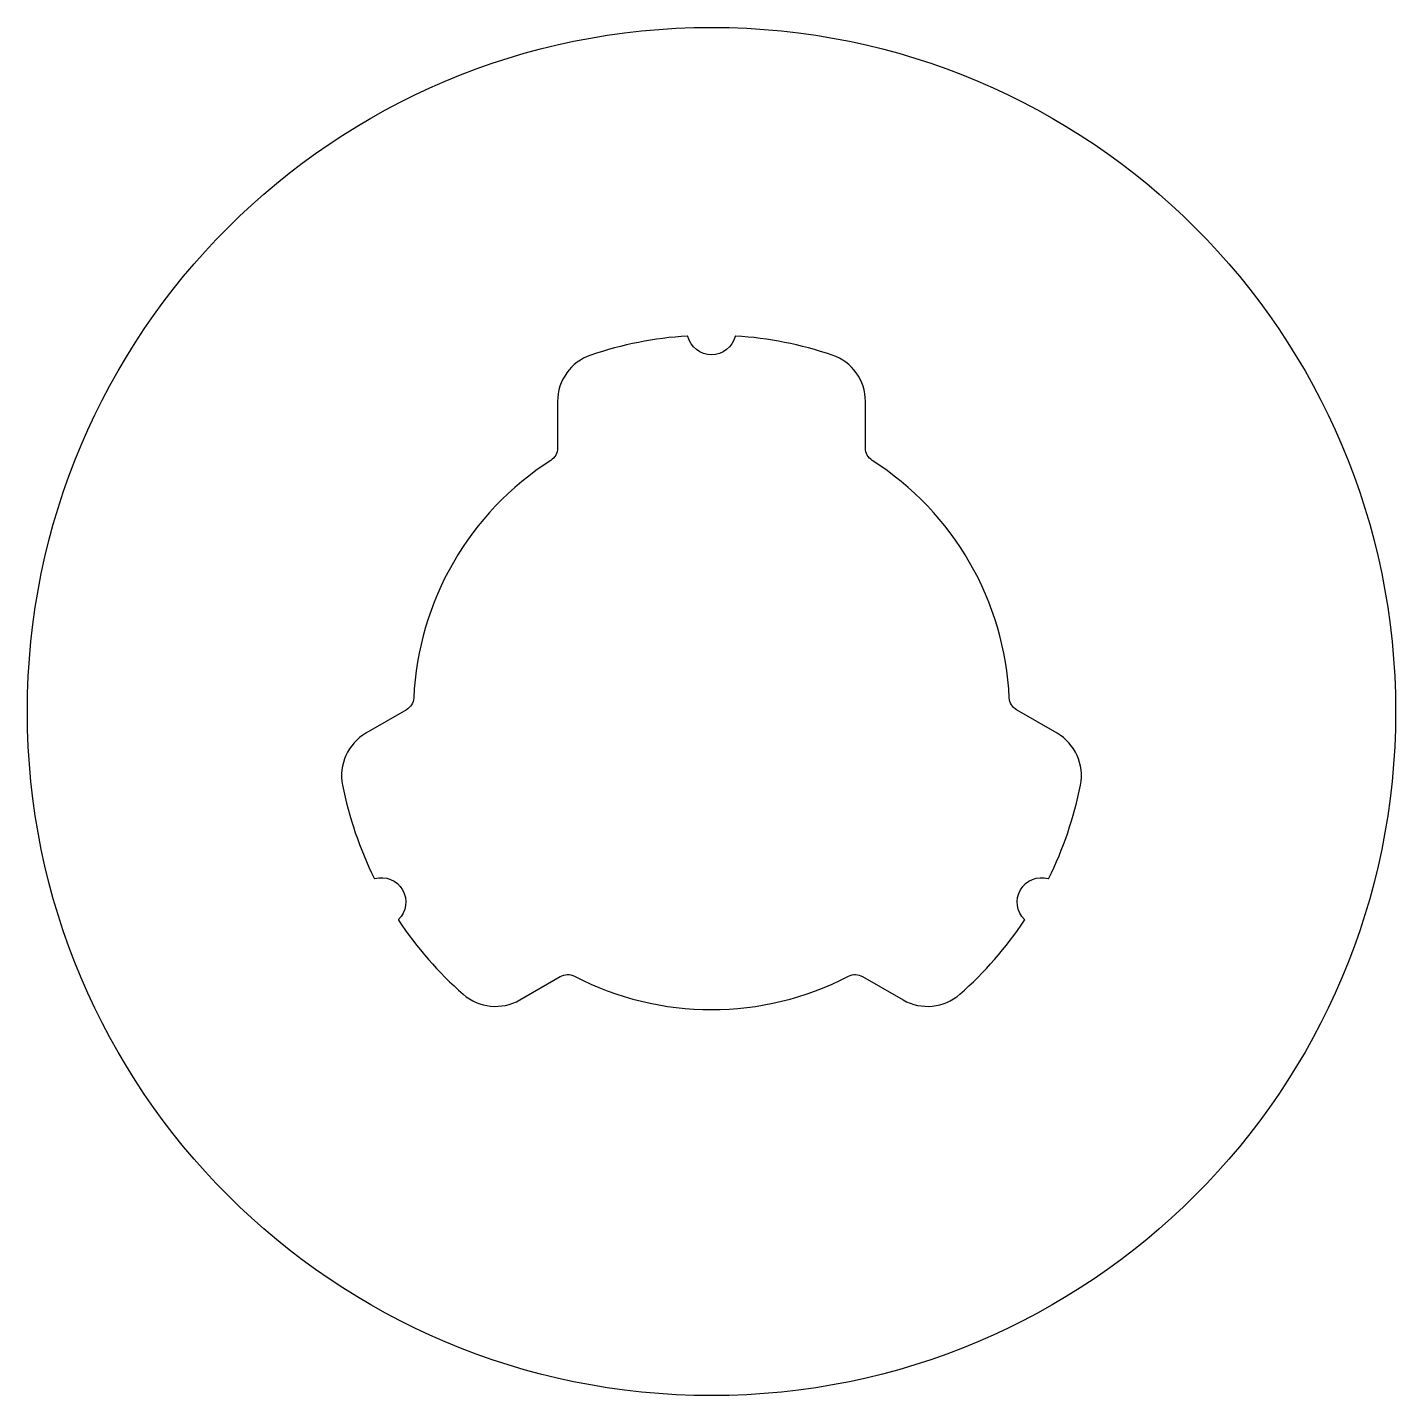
# Model space of a CAD drawing. Extents: x 225.9 to 253.9, y 219.1 to 247.1.
import ezdxf

# ---------------------------------------------------------------- set-up
doc = ezdxf.new("R2010")
doc.units = 0
doc.layers.add('ÖLÇÜ', color=152, linetype='CONTINUOUS')

msp = doc.modelspace()

# ---------------------------------------------------------------- linework, layer by layer
at = {"layer": 'ÖLÇÜ', "color": 1}
msp.add_lwpolyline([(233.509, 228.831, 0.065685), (234.835, 227.316, 0.321464), (235.995, 227.201), (236.822, 227.679, -0.255734), (237.11, 227.685, 0.24359), (242.721, 227.685, -0.255734), (243.009, 227.679), (243.836, 227.201, 0.321464), (244.996, 227.316, 0.065685), (246.323, 228.831, 0.360974), (246.322, 228.844, -0.777195), (246.806, 229.683, 0.360974), (246.818, 229.689, 0.065685), (247.467, 231.596, 0.321464), (246.986, 232.657), (246.159, 233.135, -0.255734), (246.009, 233.381, 0.24359), (243.204, 238.24, -0.255734), (243.066, 238.493), (243.066, 239.448, 0.321464), (242.387, 240.395, 0.065685), (240.411, 240.786, 0.360974), (240.4, 240.779, -0.777195), (239.431, 240.779, 0.360974), (239.421, 240.786, 0.065685), (237.445, 240.395, 0.321464), (236.766, 239.448), (236.766, 238.493, -0.255734), (236.627, 238.24, 0.24359), (233.822, 233.381, -0.255734), (233.672, 233.135), (232.845, 232.657, 0.321464), (232.365, 231.596, 0.065685), (233.014, 229.689, 0.360974), (233.025, 229.683, -0.777195), (233.51, 228.844, 0.360974)], format="xyb", close=True, dxfattribs=at)
msp.add_circle((239.916, 233.102), 14, dxfattribs=at)

doc.saveas('drawing.dxf')
